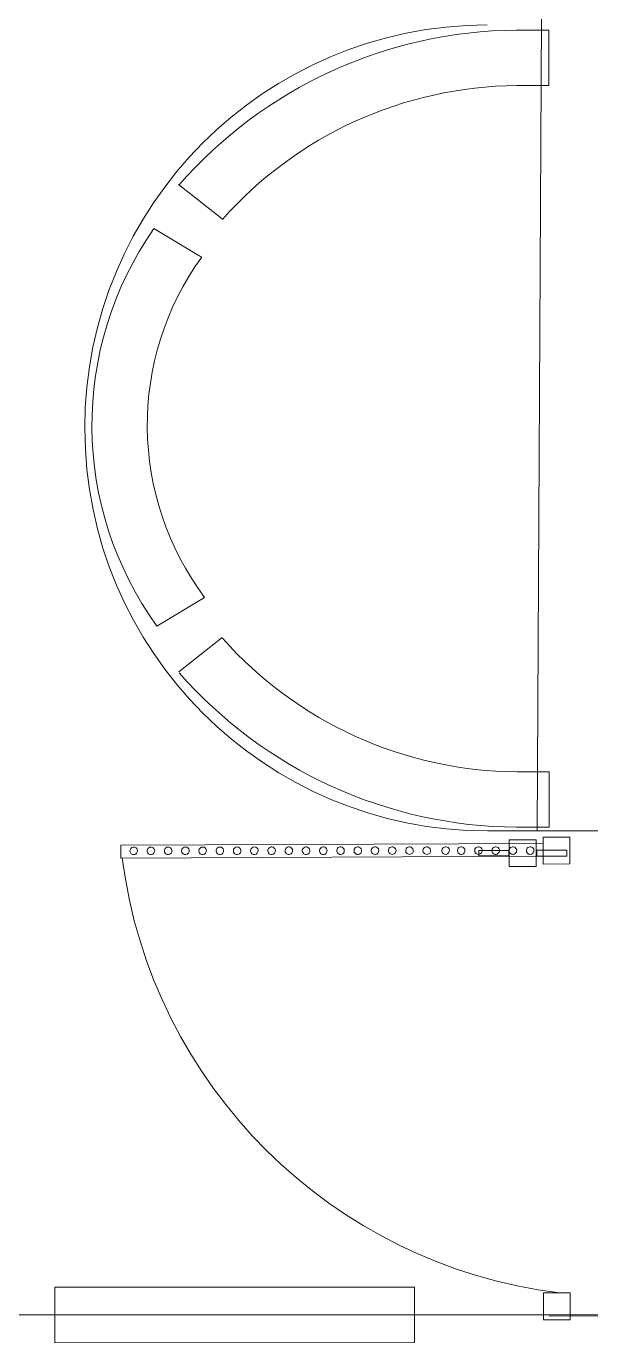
# Model space of a CAD drawing. Header units: metres. Extents: x 6917732 to 8046551, y 3602874 to 4094271.
# Drawn here: x 7126787 to 7130865, y 3829148 to 3838650 of the extents above; entities that cross this region are included whole.
import ezdxf

# ---------------------------------------------------------------- set-up
doc = ezdxf.new("R2010")
doc.units = ezdxf.units.M
doc.header["$LTSCALE"] = 0.5
doc.header["$MEASUREMENT"] = 0
doc.linetypes.add('03000 - Plant Layout 1$0$CENTER2', pattern=[1.125, 0.75, -0.125, 0.125, -0.125])
doc.linetypes.add('HIDDEN2', pattern=[4.762499999999999, 3.175, -1.5875])
doc.layers.add('CI-CEN', color=1, linetype='03000 - Plant Layout 1$0$CENTER2')
doc.layers.add('RD-TXT', color=7, linetype='CONTINUOUS')
doc.layers.add('CI-PED-FOOTPATH', color=44, linetype='CONTINUOUS', lineweight=0)
doc.layers.get('CI-CEN').off()

# ---------------------------------------------------------------- blocks, each defined once
blk = doc.blocks.new('sdsxdc')
at = {"layer": 'CI-PED-FOOTPATH', "color": 15, "lineweight": 0, "extrusion": (0.007640920335774551, -0.02019141982640698, 0.9997669342910958)}
for p, q in [((7130326.690944318, 3838622.281302057, 537.4034716840391), (7130561.259060572, 3838622.438450338, 535.6139113561667)), ((7130561.259060572, 3838622.438450338, 535.6139113561667), (7130561.465347695, 3838222.531295762, 527.5357591428262)), ((7130329.891909351, 3838222.376153757, 529.3024725600394), (7130561.465347695, 3838222.531295762, 527.5357591428262)), ((7128201.181633093, 3837261.255618472, 257.175161484285), (7127886.512263897, 3837509.065307403, 264.5848814843202)), ((7128053.659586163, 3836984.175710387, 237.9031236777187), (7127709.138094169, 3837189.897016756, 242.2216486403318)), ((7128075.130216244, 3834527.502505193, 188.2685967541003), (7127730.366204636, 3834321.147136506, 184.2633596439696)), ((7128202.741175978, 3834237.933809903, 196.1038516060439), (7127888.327683264, 3833989.702668591, 193.4935124876677)), ((7130332.447148043, 3833268.803569449, 429.2399633547566), (7130564.020586385, 3833268.958711457, 427.4732499375882)), ((7130564.22687351, 3832869.051556881, 419.3950977242349), (7130564.020586385, 3833268.958711457, 427.4732499375882)), ((7130120.562219684, 3832841.76705703, 153.2493568246999), (7139506.654180161, 3832848.055244233, 81.6412539249335)), ((7130329.658757254, 3832868.894408598, 421.1846580520514), (7130564.22687351, 3832869.051556881, 419.3950977242349)), ((7119001.14381832, 3829347.029545278, -195.9262712385633), (7145316.719911203, 3829352.660794742, -33.35677435710301))]:
    blk.add_line(p, q, dxfattribs=at)
for points, elevation in [([(8027599.088716555, 1066296.053528784), (8025493.957263516, 1060819.110147633)], -22756.62040679267), ([(8024335.528952405, 1057512.941964627), (8025294.210969659, 1057152.31997165)], -22756.62040679259)]:
    blk.add_lwpolyline(points, dxfattribs=dict(at, elevation=elevation))
for points, elevation in [([(8025213.582468328, 1060649.739636318), (8025282.194828857, 1060831.375643645), (8025463.830836114, 1060762.763283142), (8025395.21847558, 1060581.127275816)], -22756.62040679268), ([(8025448.832507188, 1060581.129093673), (8025517.444867716, 1060762.765100997), (8025699.080874972, 1060694.152740497), (8025630.468514439, 1060512.516733171)], -22756.62040679266), ([(8025501.217662815, 1060720.623596052), (8025468.5885415, 1060633.324625378), (8022610.048598981, 1061701.740967419), (8022642.677720453, 1061789.039938034)], -22756.62040679268), ([(8025033.962364201, 1060800.612130215), (8025237.394692351, 1060723.76628644), (8025251.117164483, 1060760.093487967), (8025047.684836328, 1060836.939331741)], -22756.62040679273), ([(8025425.610016376, 1060650.593071483), (8025629.042344525, 1060573.74722771), (8025644.137063822, 1060613.707149262), (8025440.704735669, 1060690.552993033)], -22756.62040679268), ([(8023499.786120785, 1058052.29937038), (8021067.533503491, 1058971.074209866), (8020926.183528187, 1058596.881499513), (8023358.436145479, 1057678.106660028)], -22809.24501371436), ([(8024285.935818793, 1057502.618023912), (8024354.54817932, 1057684.254031239), (8024536.184186571, 1057615.641670739), (8024467.571826039, 1057434.005663411)], -22756.6204067927)]:
    blk.add_lwpolyline(points, close=True, dxfattribs=dict(at, elevation=elevation))
for points, elevation in [([(8022691.96129974, 1061703.473046697, 0.9999999999999999), (8022739.099518161, 1061731.328649663, 1.000000000000007)], -22756.62040679267), ([(8022808.483114547, 1061659.457342515, 0.9999999999999999), (8022855.62133297, 1061687.312945482, 1.000000000000007)], -22756.62040679271), ([(8022925.004929503, 1061615.441638279, 0.9999999999999999), (8022972.143147925, 1061643.297241243, 1.000000000000007)], -22756.62040679271), ([(8023041.526744463, 1061571.42593404, 0.9999999999999999), (8023088.664962879, 1061599.281537006, 1.000000000000007)], -22756.6204067927), ([(8023158.048559265, 1061527.410229859, 0.9999999999999999), (8023205.186777689, 1061555.265832823, 1.000000000000007)], -22756.62040679268), ([(8023274.570374069, 1061483.39452568, 0.9999999999999999), (8023321.708592644, 1061511.250128587, 1.000000000000007)], -22756.6204067927), ([(8023391.092189029, 1061439.378821443, 0.9999999999999999), (8023438.230407448, 1061467.234424408, 1.000000000000007)], -22756.62040679271), ([(8023507.614003835, 1061395.363117261, 0.9999999999999999), (8023554.752222255, 1061423.218720227, 1.000000000000007)], -22756.62040679273), ([(8023624.135818794, 1061351.347413022, 0.9999999999999999), (8023671.27403721, 1061379.203015988, 1.000000000000007)], -22756.62040679269), ([(8023740.657633748, 1061307.331708783, 0.9999999999999999), (8023787.795852168, 1061335.18731175, 1.000000000000007)], -22756.62040679269), ([(8023857.179448552, 1061263.316004602, 0.9999999999999999), (8023904.317666976, 1061291.171607568, 1.000000000000007)], -22756.62040679269), ([(8023973.701263363, 1061219.300300423, 0.9999999999999999), (8024020.839481929, 1061247.155903332, 1.000000000000007)], -22756.62040679267), ([(8024090.223078316, 1061175.284596185, 0.9999999999999999), (8024137.361296738, 1061203.140199151, 1.000000000000007)], -22756.62040679271), ([(8024206.744893273, 1061131.268891949, 0.9999999999999999), (8024253.883111541, 1061159.12449497, 1.000000000000007)], -22756.62040679273), ([(8024323.266708081, 1061087.253187764, 0.9999999999999999), (8024370.404926498, 1061115.108790732, 1.000000000000007)], -22756.62040679271), ([(8024439.788523033, 1061043.237483528, 0.9999999999999999), (8024486.926741453, 1061071.093086497, 1.000000000000007)], -22756.6204067927), ([(8024556.310337842, 1060999.221779349, 0.9999999999999999), (8024603.44855626, 1061027.077382314, 1.000000000000007)], -22756.6204067927), ([(8024672.832152649, 1060955.206075168, 0.9999999999999999), (8024719.970371218, 1060983.061678077, 1.000000000000007)], -22756.62040679265), ([(8024801.006149039, 1060906.788800528, 0.9999999999999999), (8024848.144367459, 1060934.644403496, 1.000000000000007)], -22756.62040679268), ([(8024905.875782561, 1060867.174666692, 0.9999999999999999), (8024953.014000833, 1060895.030269714, 1.000000000000007)], -22756.62040679267), ([(8025022.397597366, 1060823.158962511, 0.9999999999999999), (8025069.535815785, 1060851.014565479, 1.000000000000007)], -22756.62040679269), ([(8025138.919412322, 1060779.143258275, 0.9999999999999999), (8025186.057630744, 1060806.998861242, 1.000000000000007)], -22756.62040679266), ([(8025255.44122713, 1060735.127554092, 0.9999999999999999), (8025302.579445547, 1060762.983157059, 1.000000000000007)], -22756.62040679272), ([(8025371.96304194, 1060691.111849911, 0.9999999999999999), (8025419.101260502, 1060718.967452821, 1.000000000000007)], -22756.62040679266)]:
    blk.add_lwpolyline(points, format="xyb", close=True, dxfattribs=dict(at, elevation=elevation))
for centre, radius, start, end in [((8026186.877573539, 1063667.744143264, -22756.62040679271), 2909.705860844248, 69.30611905550516, 249.3061190555051), ((8026263.366717283, 1063214.91323978, -22487.6976018545), 3273.958148168162, 69.73509166743074, 118.1036881138526), ((8026263.366717283, 1063214.91323978, -22487.6976018545), 2873.958148168158, 69.73509166743074, 117.693879787543), ((8025833.124797648, 1063822.498771842, -22756.62040679271), 2472.507379060385, 124.2313315603262, 195.169551394678), ((8025833.124797648, 1063822.498771842, -22756.62040679271), 2072.507379060381, 123.4194559076121, 196.1349276473308), ((8026543.653619777, 1063956.910650778, -22487.69760185451), 2873.958148168158, 200.9183583731624, 248.8771464457215), ((8026543.653619777, 1063956.910650778, -22487.69760185451), 3273.958148168162, 200.5085500652767, 248.8771464457215), ((8026158.096394788, 1060860.956192265, -22756.62040679268), 3636.789877913362, 166.6873149039277, 242.2282002241729)]:
    blk.add_arc(centre, radius, start, end, dxfattribs=at)
blk = doc.blocks.new('A$C65520D9C')
at = {"layer": 'CI-CEN', "color": 8, "linetype": 'HIDDEN2', "lineweight": 0, "ltscale": 2000}
blk.add_blockref('sdsxdc', (-7494655.575114666, -4067566.219431999, -33.1896701657006), dxfattribs=at)
blk = doc.blocks.new('A$C021B369C')
at = {"layer": 'RD-TXT', "color": 2}
blk.add_blockref('A$C65520D9C', (0, 0), dxfattribs=at)

msp = doc.modelspace()

# ---------------------------------------------------------------- block references
at = {"layer": 'RD-TXT', "color": 2, "lineweight": -3}
msp.add_blockref('A$C021B369C', (7494655.577469633, 4067566.219431999, 32.91900027009051), dxfattribs=at)

doc.saveas('drawing.dxf')
